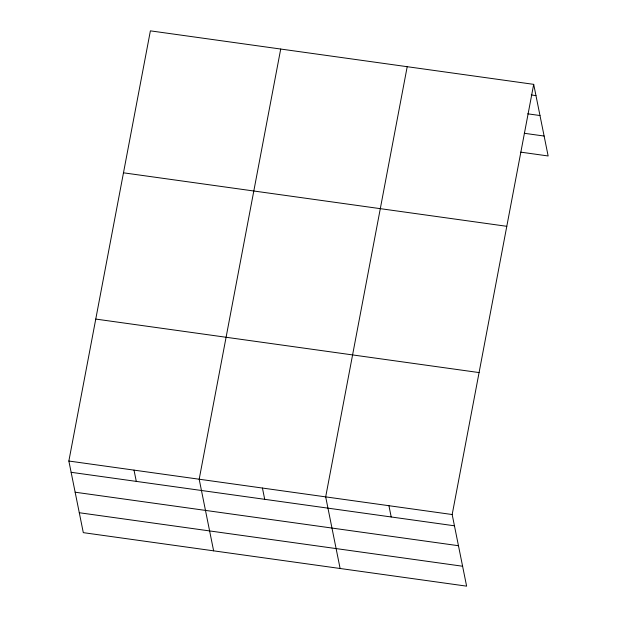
<?xml version="1.0" encoding="UTF-8"?>
<svg xmlns="http://www.w3.org/2000/svg" width="617" height="617" viewBox="0 0 617 617"><rect width="100%" height="100%" fill="white"/><g stroke="black" fill="none" stroke-linecap="round" stroke-linejoin="round"><path stroke-width="0.93" d="M533.697 84.352L452.176 514.532L466.614 586.15L83.303 532.648L68.857 461.03L150.386 30.85L533.697 84.352L548.143 155.97L520.763 152.144M280.712 49.044L199.183 479.224L213.629 550.842M407.205 66.698L325.683 496.878L340.121 568.496M531.252 94.956L535.972 95.62M527.72 113.821L539.991 115.533M524.303 133.287L544.125 136.048M123.477 172.814L506.796 226.308M95.758 319.074L479.077 372.575M68.857 461.03L452.176 514.532M71.132 472.298L454.444 525.8M75.143 492.212L458.462 545.713M79.284 512.735L462.603 566.236M388.926 505.709L391.201 516.969M262.433 488.047L264.708 499.315M134.02 470.131L136.295 481.391"/></g></svg>
